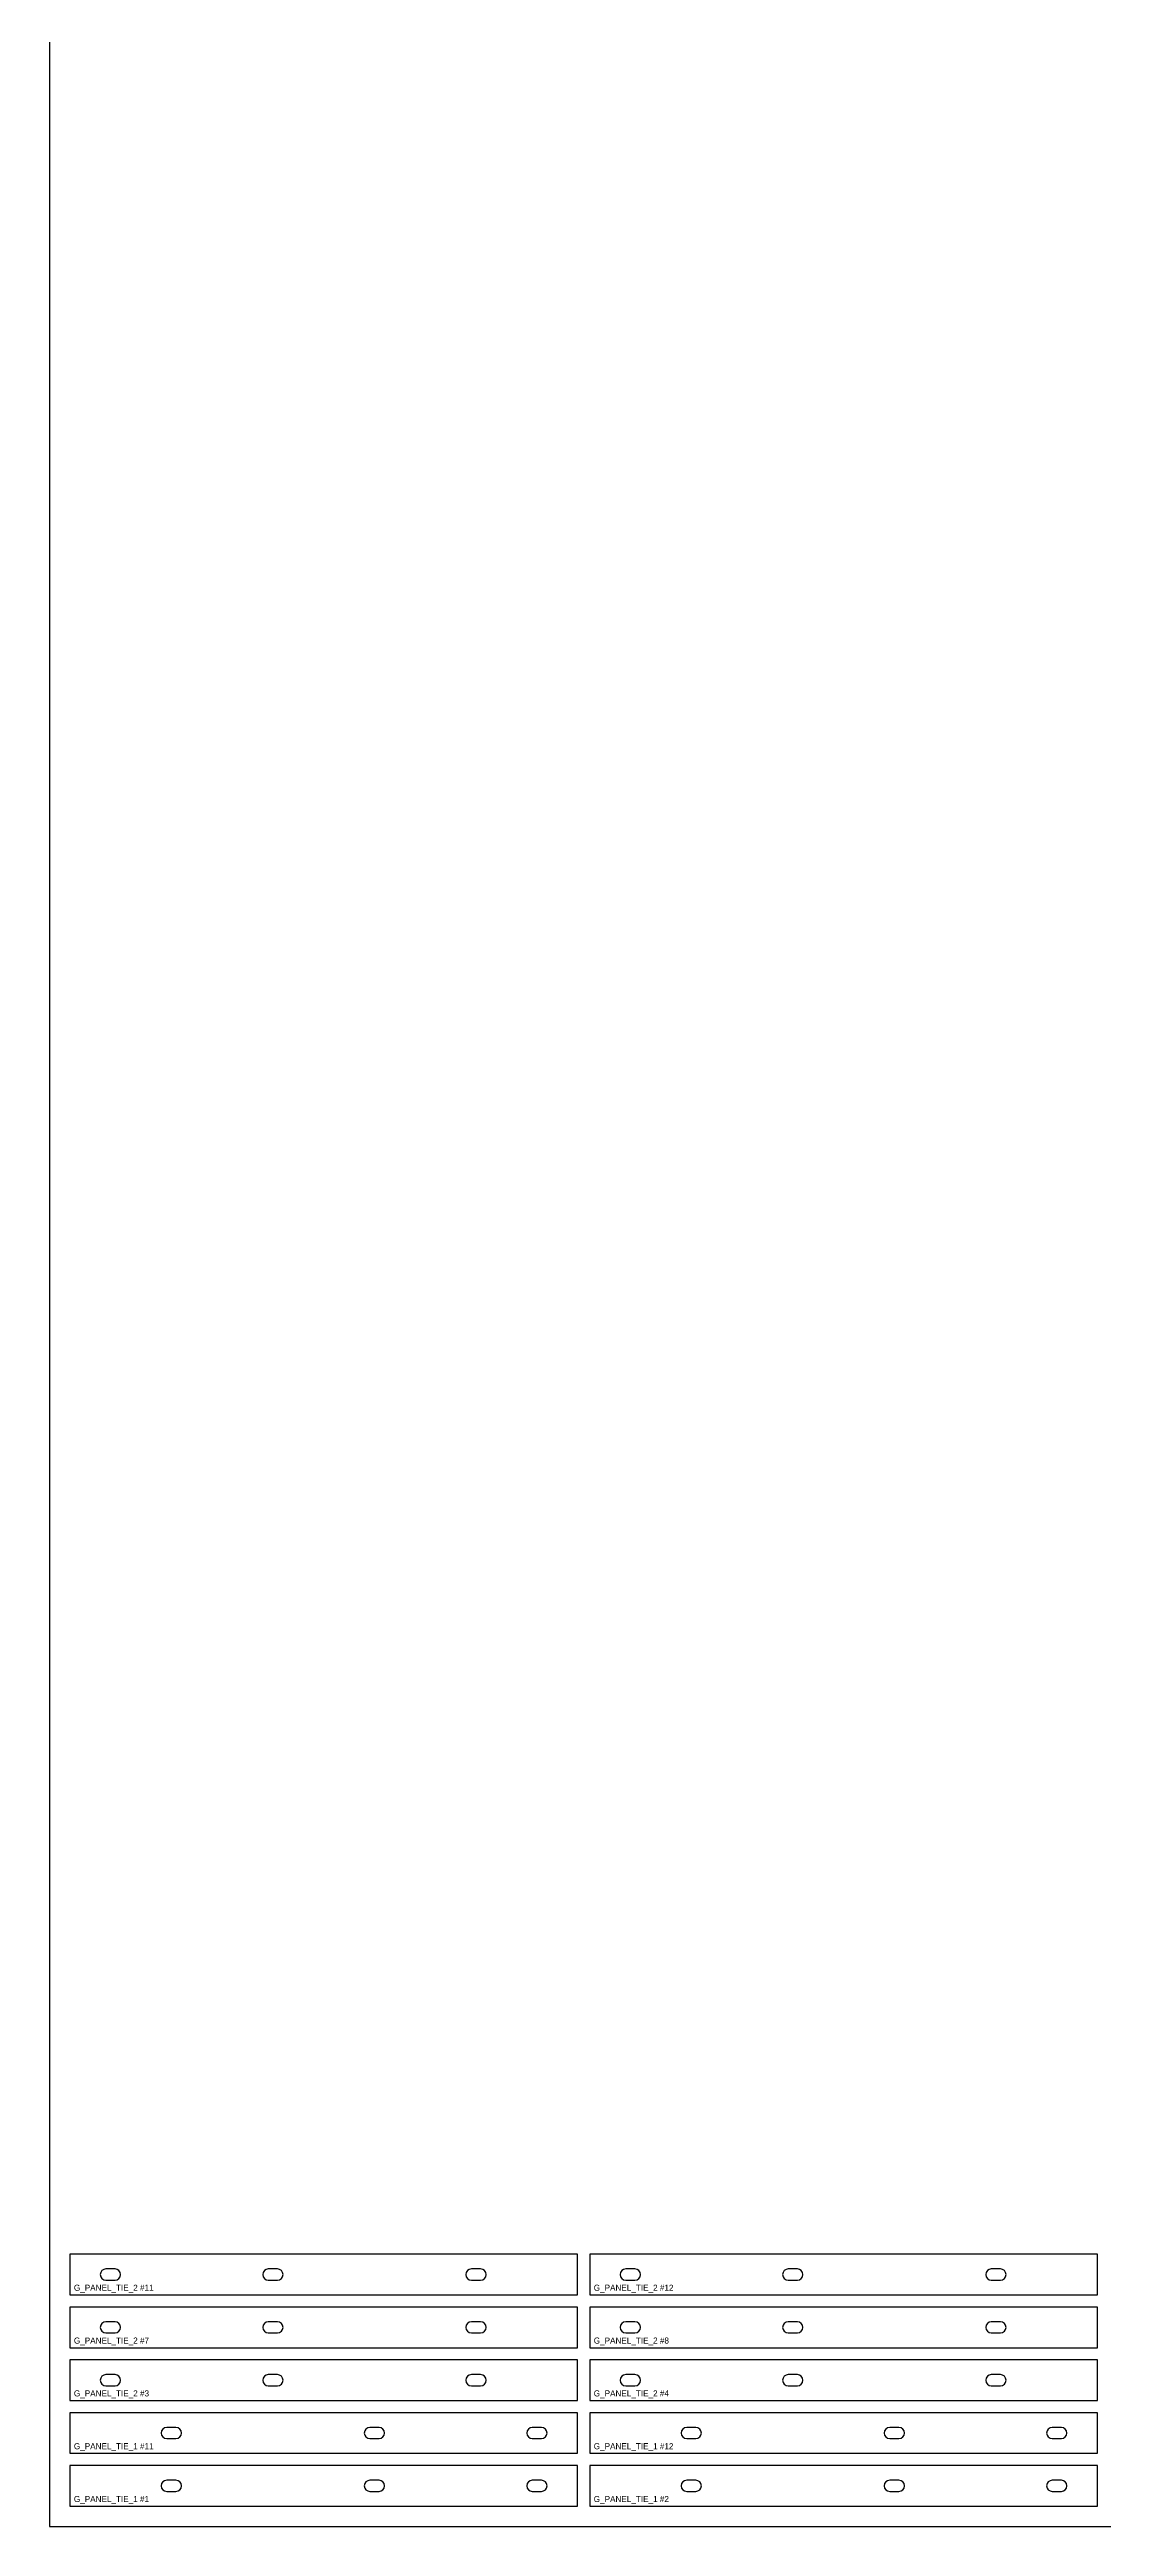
# Model space of a CAD drawing. Header units: millimetres. Extents: x 0 to 1219, y 0 to 2438.
# Drawn here: x 0 to 519, y 0 to 1219 of the extents above; entities that cross this region are included whole.
import ezdxf

# ---------------------------------------------------------------- set-up
doc = ezdxf.new("R2010")
doc.units = ezdxf.units.MM
for name, color, linetype in [('CUT_HOLES', 7, 'Continuous'), ('CUT_OUTER', 7, 'Continuous'), ('PART_MARK_NO_CUT', 7, 'Continuous'), ('STOCK_NO_CUT', 7, 'Continuous')]:
    doc.layers.add(name, color=color, linetype=linetype)

msp = doc.modelspace()

# ---------------------------------------------------------------- linework, layer by layer
at = {"layer": 'CUT_HOLES'}
for points in [[(27.75, 121.25), (32.25, 121.25, 1), (32.25, 126.75), (27.75, 126.75, 1)], [(107.75, 121.25), (112.25, 121.25, 1), (112.25, 126.75), (107.75, 126.75, 1)], [(207.75, 121.25), (212.25, 121.25, 1), (212.25, 126.75), (207.75, 126.75, 1)], [(283.75, 121.25), (288.25, 121.25, 1), (288.25, 126.75), (283.75, 126.75, 1)], [(363.75, 121.25), (368.25, 121.25, 1), (368.25, 126.75), (363.75, 126.75, 1)], [(463.75, 121.25), (468.25, 121.25, 1), (468.25, 126.75), (463.75, 126.75, 1)], [(27.75, 95.25), (32.25, 95.25, 1), (32.25, 100.75), (27.75, 100.75, 1)], [(107.75, 95.25), (112.25, 95.25, 1), (112.25, 100.75), (107.75, 100.75, 1)], [(207.75, 95.25), (212.25, 95.25, 1), (212.25, 100.75), (207.75, 100.75, 1)], [(283.75, 95.25), (288.25, 95.25, 1), (288.25, 100.75), (283.75, 100.75, 1)], [(363.75, 95.25), (368.25, 95.25, 1), (368.25, 100.75), (363.75, 100.75, 1)], [(463.75, 95.25), (468.25, 95.25, 1), (468.25, 100.75), (463.75, 100.75, 1)], [(27.75, 69.25), (32.25, 69.25, 1), (32.25, 74.75), (27.75, 74.75, 1)], [(107.75, 69.25), (112.25, 69.25, 1), (112.25, 74.75), (107.75, 74.75, 1)], [(207.75, 69.25), (212.25, 69.25, 1), (212.25, 74.75), (207.75, 74.75, 1)], [(283.75, 69.25), (288.25, 69.25, 1), (288.25, 74.75), (283.75, 74.75, 1)], [(363.75, 69.25), (368.25, 69.25, 1), (368.25, 74.75), (363.75, 74.75, 1)], [(463.75, 69.25), (468.25, 69.25, 1), (468.25, 74.75), (463.75, 74.75, 1)], [(57.75, 43.25), (62.25, 43.25, 1), (62.25, 48.75), (57.75, 48.75, 1)], [(157.75, 43.25), (162.25, 43.25, 1), (162.25, 48.75), (157.75, 48.75, 1)], [(237.75, 43.25), (242.25, 43.25, 1), (242.25, 48.75), (237.75, 48.75, 1)], [(313.75, 43.25), (318.25, 43.25, 1), (318.25, 48.75), (313.75, 48.75, 1)], [(413.75, 43.25), (418.25, 43.25, 1), (418.25, 48.75), (413.75, 48.75, 1)], [(493.75, 43.25), (498.25, 43.25, 1), (498.25, 48.75), (493.75, 48.75, 1)], [(57.75, 17.25), (62.25, 17.25, 1), (62.25, 22.75), (57.75, 22.75, 1)], [(157.75, 17.25), (162.25, 17.25, 1), (162.25, 22.75), (157.75, 22.75, 1)], [(237.75, 17.25), (242.25, 17.25, 1), (242.25, 22.75), (237.75, 22.75, 1)], [(313.75, 17.25), (318.25, 17.25, 1), (318.25, 22.75), (313.75, 22.75, 1)], [(413.75, 17.25), (418.25, 17.25, 1), (418.25, 22.75), (413.75, 22.75, 1)], [(493.75, 17.25), (498.25, 17.25, 1), (498.25, 22.75), (493.75, 22.75, 1)]]:
    msp.add_lwpolyline(points, format="xyb", close=True, dxfattribs=at)
at = {"layer": 'CUT_OUTER'}
for points in [[(10, 114), (260, 114), (260, 134), (10, 134)], [(266, 114), (516, 114), (516, 134), (266, 134)], [(10, 88), (260, 88), (260, 108), (10, 108)], [(266, 88), (516, 88), (516, 108), (266, 108)], [(10, 62), (260, 62), (260, 82), (10, 82)], [(266, 62), (516, 62), (516, 82), (266, 82)], [(10, 36), (260, 36), (260, 56), (10, 56)], [(266, 36), (516, 36), (516, 56), (266, 56)], [(10, 10), (260, 10), (260, 30), (10, 30)], [(266, 10), (516, 10), (516, 30), (266, 30)]]:
    msp.add_lwpolyline(points, close=True, dxfattribs=at)
at = {"layer": 'STOCK_NO_CUT'}
msp.add_lwpolyline([(0, 0), (1219.2, 0), (1219.2, 2438.4), (0, 2438.4)], close=True, dxfattribs=at)

# ---------------------------------------------------------------- texts
at = {"layer": 'PART_MARK_NO_CUT'}
for s, p in [('G_PANEL_TIE_2 #11', (12, 116)), ('G_PANEL_TIE_2 #12', (268, 116)), ('G_PANEL_TIE_2 #7', (12, 90)), ('G_PANEL_TIE_2 #8', (268, 90)), ('G_PANEL_TIE_2 #3', (12, 64)), ('G_PANEL_TIE_2 #4', (268, 64)), ('G_PANEL_TIE_1 #11', (12, 38)), ('G_PANEL_TIE_1 #12', (268, 38)), ('G_PANEL_TIE_1 #1', (12, 12)), ('G_PANEL_TIE_1 #2', (268, 12))]:
    msp.add_text(s, height=3, dxfattribs=at).set_placement(p)

doc.saveas('drawing.dxf')
